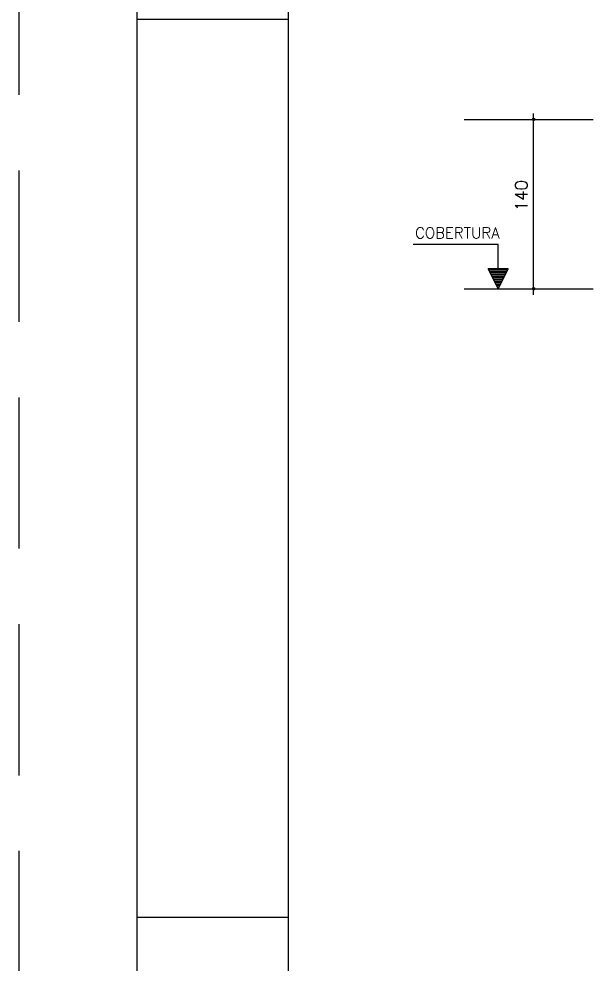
# Model space of a CAD drawing. Extents: x -1.9 to 86, y -1.5 to 61.
# Drawn here: x -1.95 to 7.58, y 14.08 to 29.71 of the extents above; entities that cross this region are included whole.
import ezdxf

# ---------------------------------------------------------------- set-up
doc = ezdxf.new("R2010")
doc.units = 0
doc.header["$MEASUREMENT"] = 0
doc.linetypes.add('HIDDEN', pattern=[0.375, 0.25, -0.125])
doc.layers.get('0').update_dxf_attribs({"linetype": 'CONTINUOUS'})
doc.layers.get('Defpoints').update_dxf_attribs({"linetype": 'CONTINUOUS'})
for name, color, linetype in [('ARQ_FOLHA', 7, 'CONTINUOUS'), ('PENA_01', 1, 'CONTINUOUS'), ('PENA_02', 2, 'CONTINUOUS'), ('PENA_03', 3, 'CONTINUOUS'), ('PENA_32', 253, 'CONTINUOUS')]:
    doc.layers.add(name, color=color, linetype=linetype)
doc.styles.get("Standard").update_dxf_attribs({"font": 'ROMANS.SHX'})

# ---------------------------------------------------------------- blocks, each defined once
blk = doc.blocks.new('FOLHA A1 - 841 X 594')
at = {"layer": 'ARQ_FOLHA', "color": 1}
for p, q in [((-816, 297), (-841, 297)), ((-816, 148.5), (-841, 148.5))]:
    blk.add_line(p, q, dxfattribs=at)
for points in [[(-841, 0), (0, 0), (0, 594), (-841, 594)], [(-816, 10), (-10, 10), (-10, 584), (-816, 584)]]:
    blk.add_lwpolyline(points, close=True, dxfattribs=at)
at = {"layer": 'Defpoints', "color": 8, "linetype": 'HIDDEN', "ltscale": 100}
blk.add_lwpolyline([(-860.5, 609.5), (-860.5, -15.5), (19.5, -15.5), (19.5, 609.5)], close=True, dxfattribs=at)
blk = doc.blocks.new('*U24')
blk.add_blockref('FOLHA A1 - 841 X 594', (0, 0))

msp = doc.modelspace()

# ---------------------------------------------------------------- linework, layer by layer
at = {"layer": 'PENA_01', "linetype": 'Continuous'}
for p, q in [((5.405, 28.045), (7.536, 28.045)), ((5.405, 25.245), (7.536, 25.245))]:
    msp.add_line(p, q, dxfattribs=at)
at = {"layer": 'PENA_02', "linetype": 'Continuous'}
for centre, radius in [((6.551, 28.045), 0.02), ((6.551, 28.045), 0.01), ((6.551, 25.245), 0.02), ((6.551, 25.245), 0.01)]:
    msp.add_circle(centre, radius, dxfattribs=at)
at = {"layer": 'PENA_03', "linetype": 'Continuous'}
for p, q in [((6.551, 25.145), (6.551, 28.145)), ((5.964, 25.977), (4.564, 25.977)), ((5.964, 25.577), (5.964, 25.977)), ((5.966, 25.577), (5.966, 25.979)), ((5.965, 25.245), (5.799, 25.577)), ((5.799, 25.577), (5.964, 25.577)), ((5.965, 25.249), (5.801, 25.576)), ((6.128, 25.576), (5.801, 25.576)), ((6.118, 25.552), (5.812, 25.552)), ((6.105, 25.526), (5.824, 25.526)), ((6.092, 25.501), (5.837, 25.501)), ((6.08, 25.475), (5.85, 25.475)), ((6.131, 25.577), (5.965, 25.245)), ((6.128, 25.576), (5.965, 25.249)), ((5.966, 25.577), (6.131, 25.577)), ((6.067, 25.45), (5.863, 25.45)), ((6.054, 25.424), (5.875, 25.424)), ((6.041, 25.399), (5.888, 25.399)), ((6.029, 25.373), (5.901, 25.373)), ((6.016, 25.348), (5.914, 25.348)), ((6.003, 25.322), (5.927, 25.322)), ((5.99, 25.297), (5.939, 25.297)), ((5.978, 25.271), (5.952, 25.271))]:
    msp.add_line(p, q, dxfattribs=at)

# ---------------------------------------------------------------- block references
at = {"xscale": 0.09999999999999938, "yscale": 0.09999999999999938, "zscale": 0.09999999999999938}
msp.add_blockref('*U24', (84.1, 0), dxfattribs=at)

# ---------------------------------------------------------------- texts
at = {"layer": 'PENA_03', "linetype": 'Continuous'}
msp.add_text('140', height=0.2, rotation=90, dxfattribs=at).set_placement((6.449, 26.528))
at = {"layer": 'PENA_32', "linetype": 'Continuous'}
msp.add_text('COBERTURA', height=0.18, dxfattribs=at).set_placement((4.594, 26.079))

doc.saveas('drawing.dxf')
